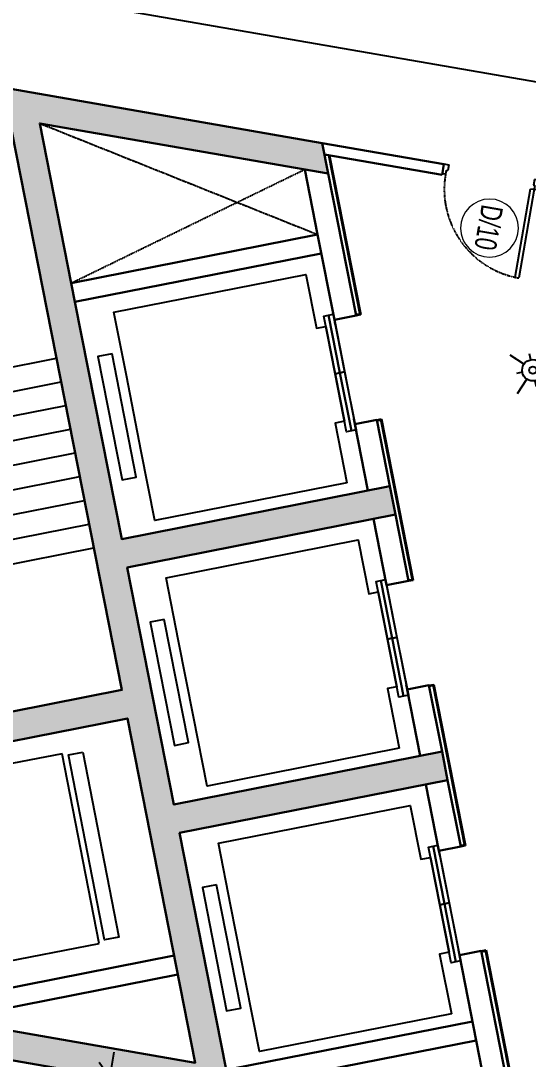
# Model space of a CAD drawing. Header units: inches. Extents: x 257070 to 799932, y -17980 to 269260.
# Drawn here: x 307957 to 313213, y 158450 to 169196 of the extents above; entities that cross this region are included whole.
import ezdxf
from ezdxf.enums import TextEntityAlignment as Align

# ---------------------------------------------------------------- set-up
doc = ezdxf.new("R2010")
doc.units = ezdxf.units.IN
doc.header["$MEASUREMENT"] = 0
doc.header["$PDMODE"] = 99
doc.header["$PDSIZE"] = 100
doc.linetypes.add('CB_B2_AP$0$Str_00-04$0$HIDDEN4', pattern=[2.38125, 1.5875, -0.79375])
doc.linetypes.add('DASHED2', pattern=[0.375, 0.25, -0.125])
for name, color, linetype in [('0-AES-F-SPRINKLER', 10, 'Continuous'), ('CH_B2_AP$0$A-_FNSHWALL_E-_-', 1, 'Continuous'), ('DSP_DOOR', 8, 'Continuous'), ('DSP_HATCH', 252, 'Continuous'), ('DSP_LIFT CAR', 251, 'Continuous'), ('DSP_TEXT', 6, 'Continuous'), ('ELE', 141, 'Continuous')]:
    doc.layers.add(name, color=color, linetype=linetype)
for name, color, linetype, lineweight in [('0-AES-F-SPRINKLER PIPE', 10, 'Continuous', 15), ('08--DOOR REF', 7, 'Continuous', 20), ('08--DOORREF', 7, 'Continuous', 20), ('08--DOORREF-1', 7, 'Continuous', 20), ('E--CONCRETE-4', 4, 'Continuous', 40), ('E--CONCRETE-SHADE', 253, 'Continuous', 20), ('F--BRICKWALL-3', 252, 'Continuous', 30)]:
    doc.layers.add(name, color=color, linetype=linetype, lineweight=lineweight)
doc.layers.add('CORE - H', color=7, linetype='Continuous', true_color=0x8f7ed5)
doc.styles.get("Standard").update_dxf_attribs({"font": 'arial.ttf'})
doc.styles.add('TEXT style 175', font='GOTHIC.TTF')
doc.dimstyles.new('175', dxfattribs={"dimtxt": 350, "dimasz": 263, "dimexe": 263, "dimexo": 0, "dimgap": 175, "dimtad": 0, "dimdec": 0, "dimrnd": 5, "dimzin": 0, "dimdsep": 46, "dimtxsty": 'TEXT style 175', "dimblk": 'OBLIQUE', "dimcen": 0.09, "dimdle": 263, "dimclrd": 256, "dimclre": 256, "dimclrt": 256, "dimadec": 0, "dimazin": 0, "dimtfac": 1, "dimtdec": 0, "dimtofl": 0, "dimtmove": 1, "dimatfit": 3, "dimldrblk": 'OPEN90', "dimfxl": 1, "dimtolj": 1, "dimtzin": 0, "dimarcsym": 0})
doc.dimstyles.new('ISO-25', dxfattribs={"dimtxt": 2.5, "dimasz": 2.5, "dimexe": 1.25, "dimexo": 0.625, "dimtad": 1, "dimtxsty": 'Standard', "dimcen": 2.5, "dimadec": 0, "dimazin": 0, "dimtfac": 1, "dimtmove": 0, "dimatfit": 3, "dimfxl": 1, "dimarcsym": 0})

# ---------------------------------------------------------------- blocks, each defined once
blk = doc.blocks.new('CE_B1_AP$0$P-Lift')
at = {"layer": 'DSP_LIFT CAR'}
for points in [[(-41486, 62598), (-41486, 62748), (-42786, 62748), (-42786, 62598), (-41486, 62598)], [(-43265, 60470), (-43265, 62496), (-42536, 62496), (-42536, 62496), (-41736, 62496), (-41736, 62496), (-41067, 62496), (-41067, 60470), (-41636, 60470), (-41636, 60370), (-42636, 60370), (-42636, 60470), (-43265, 60470)]]:
    blk.add_lwpolyline(points, dxfattribs=at)
at = {"layer": 'DSP_LIFT CAR', "elevation": 0}
for points in [[(-42135, 60320), (-42746, 60320), (-42746, 60370), (-42135, 60370), (-42135, 60320)], [(-42135, 60270), (-42746, 60270), (-42746, 60320), (-42135, 60320), (-42135, 60270)], [(-41526, 60320), (-42135, 60320), (-42135, 60370), (-41526, 60370), (-41526, 60320)], [(-41526, 60270), (-42135, 60270), (-42135, 60320), (-41526, 60320), (-41526, 60270)]]:
    blk.add_lwpolyline(points, dxfattribs=at)
blk = doc.blocks.new('CE_B1_AP$0$S-Lift')
at = {"layer": 'DSP_LIFT CAR'}
for p, q in [((35115, 39510), (37453, 39510)), ((35115, 38975), (35115, 39510)), ((35115, 38975), (35115, 39510)), ((35115, 38975), (35115, 39510)), ((35115, 38975), (35115, 39510)), ((37453, 39510), (37453, 37510)), ((37453, 39510), (37453, 37510)), ((37453, 39510), (37453, 37510)), ((37453, 39510), (37453, 37510)), ((35015, 37975), (35015, 38975)), ((35015, 38975), (35115, 38975)), ((35015, 37975), (35015, 38975)), ((35015, 38975), (35115, 38975)), ((35115, 37975), (35015, 37975)), ((35115, 37975), (35015, 37975)), ((35115, 37510), (35115, 37975)), ((35115, 37510), (35115, 37975)), ((35115, 37510), (35115, 37975)), ((35115, 37510), (35115, 37975)), ((37453, 37510), (35115, 37510))]:
    blk.add_line(p, q, dxfattribs=at)
at = {"layer": 'DSP_LIFT CAR', "elevation": 0}
blk.add_lwpolyline([(37665, 37535), (37665, 39485), (37515, 39485), (37515, 37535)], close=True, dxfattribs=at)
for points in [[(34915, 38475), (34915, 39175), (34965, 39175), (34965, 38475), (34915, 38475)], [(34965, 38475), (34965, 39175), (35015, 39175), (35015, 38475), (34965, 38475)], [(34915, 37775), (34915, 38475), (34965, 38475), (34965, 37775), (34915, 37775)], [(34965, 37775), (34965, 38475), (35015, 38475), (35015, 37775), (34965, 37775)]]:
    blk.add_lwpolyline(points, dxfattribs=at)
blk = doc.blocks.new('OPEN-NO')
at = {"layer": '08--DOORREF-1'}
blk.add_circle((0, 0), 300, dxfattribs=at)
at = {"layer": '08--DOORREF', "width": 0.7}
blk.add_attdef('OPEINGNO', text='', height=225, rotation=24.75, dxfattribs=at).set_placement((3, -5), align=Align.MIDDLE)
blk = doc.blocks.new('CB_B2_AP$0$Str_00-04$0$Door-914')
at = {"layer": 'DSP_DOOR'}
for p, q in [((422, 914), (422, -16)), ((462, -16), (462, 914)), ((-468, -16), (-503, -16)), ((-503, -116), (-503, -16)), ((-468, -56), (-468, -16)), ((-468, -56), (-453, -56)), ((-453, -116), (-453, -56)), ((422, -16), (462, -16)), ((462, -56), (447, -56)), ((447, -116), (447, -56)), ((462, -56), (462, -16)), ((462, -16), (497, -16)), ((497, -16), (497, -116)), ((-503, -116), (-453, -116)), ((497, -116), (447, -116))]:
    blk.add_line(p, q, dxfattribs=at)
at = {"layer": 'DSP_DOOR', "linetype": 'CB_B2_AP$0$Str_00-04$0$HIDDEN4', "ltscale": 0.05, "extrusion": (0, 0, -1)}
blk.add_ellipse((462, -16), major_axis=(-658, 658), ratio=1, start_param=-0.785398, end_param=0.785398, dxfattribs=at)
blk = doc.blocks.new('_Oblique')
at = {"color": 0, "linetype": 'ByBlock', "lineweight": -2}
blk.add_line((-0.5, -0.5), (0.5, 0.5), dxfattribs=at)
blk = doc.blocks.new('*D529')
at = {"lineweight": -2, "transparency": 16777216}
for p, q in [((308922, 158523), (308264, 154726)), ((309294, 158192), (308618, 158309)), ((307368, 149557), (308026, 153354)), ((307826, 149745), (307154, 149861))]:
    blk.add_line(p, q, dxfattribs=at)
at = {"layer": 'DEFPOINTS', "color": 0, "transparency": 16777216}
for p in [(309294, 158192, 0), (307413, 149816), (307826, 149745, 0)]:
    blk.add_point(p, dxfattribs=at)
at = {"lineweight": -2, "transparency": 16777216, "xscale": 263, "yscale": 263, "zscale": 263}
for p, rotation in [((308877, 158264), 80.16791681575756), ((307413, 149816), 260.1679168157576)]:
    blk.add_blockref('_Oblique', p, dxfattribs=dict(at, rotation=rotation))
at = {"transparency": 16777216, "insert": (308145, 154040), "char_height": 350, "attachment_point": 5, "rotation": 80.1679, "style": 'TEXT style 175'}
blk.add_mtext('\\A1;8575', dxfattribs=at)
blk = doc.blocks.new('_Open90')
at = {"color": 0, "linetype": 'ByBlock', "lineweight": -2}
for p, q in [((-0.5, 0.5), (0, 0)), ((0, 0), (-1, 0)), ((0, 0), (-0.5, -0.5))]:
    blk.add_line(p, q, dxfattribs=at)
blk = doc.blocks.new('*U603')
at = {"layer": '0-AES-F-SPRINKLER'}
for p, q in [((171672, 56809), (171672, 56871)), ((171562, 56699), (171500, 56699)), ((171783, 56699), (171845, 56699)), ((171672, 56588), (171672, 56526))]:
    blk.add_line(p, q, dxfattribs=at)
for radius in [111, 37.8]:
    blk.add_circle((171672, 56699), radius, dxfattribs=at)
at = {"layer": '0-AES-F-SPRINKLER PIPE'}
for points, override in [([(171468, 56903), (171594, 56777)], {"dimasz": 70, "dimtad": 0, "dimfxl": 13, "dimarcsym": 1}), ([(171877, 56903), (171751, 56777)], {"dimasz": 70, "dimtad": 0, "dimfxl": 13, "dimarcsym": 1}), ([(171468, 56494), (171594, 56620)], {"dimasz": 70, "dimtad": 0, "dimfxl": 13, "dimarcsym": 1}), ([(171877, 56494), (171751, 56620)], {"dimasz": 70, "dimgap": 0.625, "dimtad": 0, "dimfxl": 13, "dimarcsym": 1})]:
    blk.add_leader(points, dimstyle='ISO-25', override=override, dxfattribs=at)

msp = doc.modelspace()

# ---------------------------------------------------------------- hatches: boundary and pattern name
at = {"layer": 'E--CONCRETE-SHADE', "ltscale": 2}
h = msp.add_hatch(color=8, dxfattribs=at)
h.paths.add_polyline_path([(311837.1, 164085.9), (311779.1, 164380.3), (309002.5, 163833.1), (308519.1, 166285.9), (308154.9, 168134.2), (311141.5, 167615.7), (311079.4, 167931), (307776.2, 168504.4), (309004.6, 162271), (305568.6, 161593.8), (305626.2, 161299.4), (309062.6, 161976.6), (309764.5, 158414.7), (306064.4, 159056.9), (306126, 158741.7), (313129.8, 157526.1), (313067.7, 157841.3), (310081.1, 158359.7), (309601.9, 160791.6), (312378.5, 161338.8), (312320.5, 161633.1), (309543.9, 161085.9), (309060.5, 163538.8)])
h.paths.add_polyline_path([(314422.1, 147771), (314409.3, 148077.6), (307729.7, 149232.4), (307742.6, 148925.7), (311266.6, 148316.5), (311366.9, 145918.6), (307874.4, 145772.6), (307886.9, 145472.8), (311379.4, 145618.8), (311676.6, 138502.2), (314832.1, 137956.8), (314819.3, 138263.4), (311966.2, 138756.6), (311858.5, 141334.9), (314686.1, 141453.1), (314673.5, 141752.8), (311846, 141634.7), (311741.7, 144132.5), (314569.2, 144250.6), (314556.7, 144550.4), (311729.1, 144432.2), (311569, 148264.2)])
h.paths.add_polyline_path([(362097.9, 159089.1), (358648.9, 159687.8), (358449.9, 159417.8), (361568.5, 158877.3), (358714.7, 155013.4), (356438.3, 156694.7), (356260.1, 156453.3), (358536.5, 154772), (357051.2, 152761.1), (354775.1, 154442.2), (354596.8, 154200.9), (356873, 152519.7), (355387.8, 150508.8), (352268.8, 151049.3), (352069.5, 150779.4), (359370.9, 149513.9), (359570.3, 149783.9), (355718.4, 150451.5), (358273.7, 153911.2), (361085, 151834.8), (361263.3, 152076.1), (358451.9, 154152.5)])
h.paths.add_polyline_path([(353526.5, 140987.9), (353661.1, 141269.2), (346873.8, 142445.2), (346739.3, 142164.1), (349636.4, 141662), (347882.7, 137997.6), (345330, 139219.2), (345200.5, 138948.6), (347753.2, 137727), (346674, 135471.9), (344121.3, 136693.5), (343991.8, 136422.9), (346544.5, 135201.3), (345465.3, 132946.2), (342568.2, 133448.3), (342433.7, 133167.1), (345637.9, 132611.8), (348778, 139173.3), (351935.1, 137662.4), (352064.6, 137933.1), (348907.5, 139443.9), (349943.5, 141608.8)])

# ---------------------------------------------------------------- linework, layer by layer
at = {"layer": 'CH_B2_AP$0$A-_FNSHWALL_E-_-', "color": 8, "ltscale": 2}
msp.add_line((311215, 166053.1, 0), (311205.4, 166102.1, 0), dxfattribs=at)
at = {"layer": 'CORE - H', "color": 8, "ltscale": 25, "elevation": 0}
msp.add_lwpolyline([(308636.5, 169368.1), (309088.8, 171979.2), (314212.6, 171091.7), (313760.3, 168480.6)], close=True, dxfattribs=at)
msp.add_lwpolyline([(308636.5, 169368.1), (309088.8, 171979.2), (314212.6, 171091.7), (313760.3, 168480.6)], close=True, dxfattribs=at)
at = {"layer": 'DSP_DOOR', "color": 8}
for p, q in [((311205.4, 166102.1, 0), (311418, 165022.9, 0)), ((311746.9, 163354, 0), (311959.5, 162275.4, 0)), ((312288.3, 160606.8, 0), (312500.8, 159528.3, 0))]:
    msp.add_line(p, q, dxfattribs=at)
at = {"layer": 'DSP_HATCH', "color": 8, "linetype": 'DASHED2', "ltscale": 0.1}
for p, q in [((308154.9, 168134.2, 0), (311031.4, 166984.9, 0)), ((308480.5, 166482.2, 0), (310898.8, 167657.9, 0))]:
    msp.add_line(p, q, dxfattribs=at)
at = {"layer": 'DSP_TEXT', "color": 8}
for p, q in [((311145.4, 167803.9, 0), (311470.4, 166154.4, 0)), ((311155.9, 167802, 0), (311480.2, 166156.3, 0)), ((311429.1, 166156.4, 0), (311478.3, 166166.1, 0)), ((311431, 166146.6, 0), (311480.2, 166156.3, 0)), ((311643.7, 165067.4, 0), (311692.9, 165077, 0)), ((311645.6, 165057.5, 0), (311694.9, 165067.2, 0)), ((311683.1, 165075.1, 0), (312011.8, 163406.9, 0)), ((311692.9, 165077, 0), (312021.6, 163408.8, 0)), ((311970.5, 163409, 0), (312019.7, 163418.7, 0)), ((311972.4, 163399.2, 0), (312021.6, 163408.8, 0)), ((312185.1, 162319.9, 0), (312234.3, 162329.6, 0)), ((312187.1, 162310.1, 0), (312236.2, 162319.8, 0)), ((312224.5, 162327.7, 0), (312553.3, 160659, 0)), ((312234.3, 162329.6, 0), (312563.1, 160661, 0)), ((312512, 160661.1, 0), (312561.2, 160670.8, 0)), ((312514, 160651.3, 0), (312563.1, 160661, 0)), ((312726.6, 159572, 0), (312775.8, 159581.7, 0)), ((312766, 159579.8, 0), (313170.1, 157529.2, 0)), ((312775.8, 159581.7, 0), (313182.7, 157516.9, 0)), ((312728.6, 159562.2, 0), (312777.7, 159571.9, 0))]:
    msp.add_line(p, q, dxfattribs=at)
at = {"layer": 'E--CONCRETE-4', "color": 8, "lineweight": 30, "elevation": 0}
msp.add_lwpolyline([(311837.1, 164085.9), (311779.1, 164380.3), (309002.5, 163833.1), (308519.1, 166285.9), (308154.9, 168134.2), (311141.5, 167615.7), (311079.4, 167931), (307776.2, 168504.4), (309004.6, 162271), (305568.6, 161593.8), (305626.2, 161299.4), (309062.6, 161976.6), (309764.5, 158414.7), (306064.4, 159056.9), (306126, 158741.7), (313129.8, 157526.1), (313067.7, 157841.3), (310081.1, 158359.7), (309601.9, 160791.6), (312378.5, 161338.8), (312320.5, 161633.1), (309543.9, 161085.9), (309060.5, 163538.8)], close=True, dxfattribs=at)
at = {"layer": 'ELE', "color": 8, "ltscale": 2}
for p, q in [((305188.2, 165086.3, 0), (308327.9, 165704.9, 0)), ((306904.5, 165169.6, 0), (308376.2, 165459.6, 0)), ((306952.8, 164924.3, 0), (308424.5, 165214.4, 0)), ((311418, 165022.9, 0), (311408.4, 165071.9, 0)), ((307001.2, 164679.1, 0), (308472.9, 164969.1, 0)), ((307049.5, 164433.8, 0), (308521.2, 164723.8, 0)), ((307097.8, 164188.5, 0), (308569.5, 164478.5, 0)), ((307146.2, 163943.2, 0), (308617.9, 164233.2, 0)), ((307194.5, 163697.9, 0), (308666.2, 163987.9, 0)), ((307242.9, 163452.7, 0), (308714.6, 163742.7, 0)), ((311746.8, 163354.7, 0), (311756.5, 163305.6, 0)), ((311959.5, 162275.4, 0), (311949.8, 162324.5, 0)), ((312297.8, 160558.5, 0), (312288.2, 160607.5, 0))]:
    msp.add_line(p, q, dxfattribs=at)
at = {"layer": 'ELE', "color": 8, "ltscale": 0.1}
msp.add_line((305574.9, 163123.9, 0), (308714.6, 163742.7, 0), dxfattribs=at)
at = {"layer": 'ELE', "color": 8}
msp.add_line((312500.8, 159528.3, 0), (312491.2, 159577.3, 0), dxfattribs=at)
at = {"layer": 'F--BRICKWALL-3', "color": 8}
for p, q in [((312340.2, 167713.8, 0), (311079.4, 167931, 0)), ((312320.7, 167601, 0), (311103, 167811.2, 0)), ((311031.4, 166984.9, 0), (310898.8, 167657.9, 0)), ((312340.2, 167713.8, 0), (312320.7, 167601, 0)), ((311431, 166146.6, 0), (311141.5, 167615.7, 0)), ((308480.5, 166482.2, 0), (311031.4, 166984.9, 0)), ((311205.4, 166102.1, 0), (311031.4, 166984.9, 0)), ((308519.1, 166285.9, 0), (311070.1, 166788.6, 0)), ((311779.1, 164380.3, 0), (311643.7, 165067.4, 0)), ((311553.4, 164335.8, 0), (311418, 165022.9, 0)), ((311746.8, 163354.7, 0), (311611.4, 164041.5, 0)), ((311972.4, 163399.2, 0), (311837.1, 164085.9, 0)), ((312094.8, 161588.6, 0), (311959.5, 162275.4, 0)), ((312320.5, 161633.1, 0), (312185.1, 162319.9, 0)), ((312288.2, 160607.5, 0), (312152.8, 161294.3, 0)), ((312514, 160651.3, 0), (312378.5, 161338.8, 0)), ((306657.1, 158954, 0), (309545.8, 159524.5, 0)), ((312825, 157883.5, 0), (312500.8, 159528.3, 0)), ((313067.7, 157841.3, 0), (312726.6, 159572, 0)), ((307206.5, 158858.6, 0), (309584.6, 159328.3, 0)), ((310139.8, 158349.5, 0), (312636.2, 158841.5, 0)), ((310689.8, 158254.1, 0), (312674.9, 158645.3, 0))]:
    msp.add_line(p, q, dxfattribs=at)
at = {"layer": 'F--BRICKWALL-3', "color": 8, "ltscale": 2}
for p, q in [((311205.4, 166102.1, 0), (311431, 166146.6, 0)), ((311418, 165022.9, 0), (311643.7, 165067.4, 0)), ((311746.8, 163354.7, 0), (311972.4, 163399.2, 0)), ((311959.5, 162275.4, 0), (312185.1, 162319.9, 0)), ((312288.2, 160607.5, 0), (312513.8, 160652, 0)), ((312500.8, 159528.3, 0), (312726.5, 159572.7, 0))]:
    msp.add_line(p, q, dxfattribs=at)

# ---------------------------------------------------------------- block references
at = {"color": 8, "extrusion": (2.98266e-13, -4.17888e-13, -1), "xscale": -1, "zscale": -1, "rotation": 258.8518520304651}
for p in [(-362298, 218555.7, 0), (-362839.4, 215808.5, 0), (-363380.8, 213061, 0)]:
    msp.add_blockref('CE_B1_AP$0$P-Lift', p, dxfattribs=at)
at = {"color": 8, "extrusion": (2.54878e-13, -3.22733e-13, -1), "zscale": -1, "rotation": 168.9882392427579}
msp.add_blockref('CE_B1_AP$0$S-Lift', (-264459.3, 191277.1, 0), dxfattribs=at)
at = {"layer": '0-AES-F-SPRINKLER', "color": 7, "rotation": 11.14814797522064}
msp.add_blockref('*U603', (155791, 76758.6, 0), dxfattribs=at)
at = {"layer": '08--DOOR REF', "color": 8}
ref = msp.add_blockref('OPEN-NO', (312812.4, 167051, 0), dxfattribs=dict(at, xscale=-1, rotation=260.16791681374))
ref.add_attrib('OPEINGNO', 'D/10', dxfattribs={"layer": '08--DOORREF', "height": 225, "rotation": 260.16792, "width": 0.7}).set_placement((312808.3, 167055, 0), align=Align.MIDDLE)
at = {"layer": 'DSP_DOOR', "color": 8, "extrusion": (-1.83983e-12, 3.87868e-14, -1), "zscale": -1, "rotation": 189.7920534056659}
msp.add_blockref('CB_B2_AP$0$Str_00-04$0$Door-914', (-312816.3, 167514.6, 0), dxfattribs=at)

# ---------------------------------------------------------------- dimensions: what is measured, and where the dimension line sits
at = {"color": 8}
dim = msp.add_linear_dim(base=(307412.9, 149816.5, 0), p1=(309294.4, 158191.8, 0), p2=(307825.6, 149744.9, 0), angle=260.16792, dimstyle='175', dxfattribs=at)
dim.commit()
dim.dimension.update_dxf_attribs({"geometry": '*D529', "text_midpoint": (308144.9, 154040.3, 0)})

doc.saveas('drawing.dxf')
